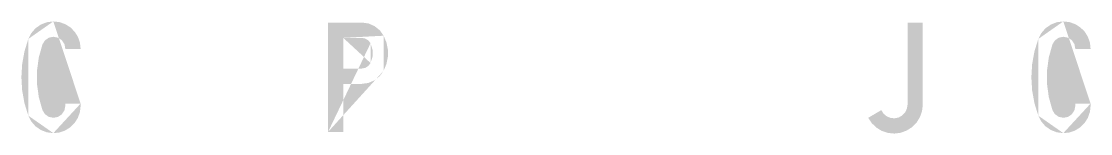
# Model space of a CAD drawing. Header units: millimetres. Extents: x 0 to 2059, y -1982 to 155.
# Drawn here: x 1299 to 1838, y -1982 to -1926 of the extents above; entities that cross this region are included whole.
import ezdxf

# ---------------------------------------------------------------- set-up
doc = ezdxf.new("R2010")
doc.units = ezdxf.units.MM
doc.header["$LTSCALE"] = 0.01
doc.layers.add('GREEN', color=84, linetype='Continuous')

msp = doc.modelspace()

# ---------------------------------------------------------------- hatches: boundary and pattern name
at = {"layer": 'GREEN'}
h = msp.add_hatch(color=256, dxfattribs=at)
h.paths.add_polyline_path([(1328.87, -1967.92), (1328.85, -1967.92)], flags=16)
edge = h.paths.add_edge_path()
edge.add_line((1321.17, -1966.81), (1328.87, -1966.81))
edge.add_line((1328.87, -1966.81), (1328.87, -1967.92))
edge.add_line((1328.54, -1970.98), (1328.87, -1967.92))
edge.add_line((1328.54, -1970.98), (1327.53, -1973.9))
edge.add_line((1327.53, -1973.9), (1325.88, -1976.5))
edge.add_line((1325.88, -1976.5), (1323.72, -1978.69))
edge.add_line((1323.72, -1978.69), (1321.11, -1980.34))
edge.add_line((1321.11, -1980.34), (1318.2, -1981.35))
edge.add_line((1318.2, -1981.35), (1315.13, -1981.68))
edge.add_line((1315.13, -1981.68), (1311.89, -1981.27))
edge.add_line((1311.89, -1981.27), (1308.82, -1980.11))
edge.add_line((1308.82, -1980.11), (1306.14, -1978.25))
edge.add_line((1306.14, -1978.25), (1304, -1975.78))
edge.add_line((1304, -1975.78), (1302.5, -1972.87))
edge.add_line((1302.5, -1972.87), (1300.57, -1966.6))
edge.add_line((1300.57, -1966.6), (1299.41, -1960.16))
edge.add_line((1299.41, -1960.16), (1299.03, -1953.61))
edge.add_line((1299.03, -1953.61), (1299.41, -1947.09))
edge.add_line((1299.41, -1947.09), (1300.57, -1940.65))
edge.add_line((1300.57, -1940.65), (1302.5, -1934.38))
edge.add_line((1302.5, -1934.38), (1304, -1931.47))
edge.add_line((1304, -1931.47), (1306.14, -1929))
edge.add_line((1306.14, -1929), (1308.82, -1927.14))
edge.add_line((1308.82, -1927.14), (1311.89, -1925.95))
edge.add_line((1311.89, -1925.95), (1315.13, -1925.57))
edge.add_line((1315.13, -1925.57), (1318.2, -1925.9))
edge.add_line((1318.2, -1925.9), (1321.11, -1926.91))
edge.add_line((1321.11, -1926.91), (1323.72, -1928.56))
edge.add_line((1323.72, -1928.56), (1325.88, -1930.72))
edge.add_line((1325.88, -1930.72), (1327.53, -1933.35))
edge.add_line((1327.53, -1933.35), (1328.54, -1936.26))
edge.add_line((1328.54, -1936.26), (1328.87, -1939.33))
edge.add_line((1328.87, -1939.33), (1321.17, -1939.33))
edge.add_line((1321.17, -1939.33), (1320.73, -1937.01))
edge.add_line((1320.73, -1937.01), (1319.41, -1935.03))
edge.add_line((1319.41, -1935.03), (1317.45, -1933.71))
edge.add_line((1317.45, -1933.71), (1315.13, -1933.27))
edge.add_line((1315.13, -1933.27), (1312.82, -1933.74))
edge.add_line((1312.82, -1933.74), (1310.88, -1935.1))
edge.add_line((1310.88, -1935.1), (1309.64, -1937.11))
edge.add_line((1309.64, -1937.11), (1307.81, -1943.58))
edge.add_line((1307.81, -1943.58), (1306.89, -1950.26))
edge.add_line((1306.89, -1950.26), (1306.89, -1956.99))
edge.add_line((1306.89, -1956.99), (1307.81, -1963.64))
edge.add_line((1307.81, -1963.64), (1309.64, -1970.11))
edge.add_line((1309.64, -1970.11), (1310.88, -1972.14))
edge.add_line((1310.88, -1972.14), (1312.82, -1973.48))
edge.add_line((1312.82, -1973.48), (1315.13, -1973.97))
edge.add_line((1315.13, -1973.97), (1317.45, -1973.51))
edge.add_line((1317.45, -1973.51), (1319.41, -1972.2))
edge.add_line((1319.41, -1972.2), (1320.73, -1970.24))
edge.add_line((1320.73, -1970.24), (1321.17, -1967.92))
edge.add_line((1321.17, -1967.92), (1321.17, -1966.81))
edge = h.paths.add_edge_path(flags=16)
edge.add_line((1328.87, -1966.81), (1328.85, -1966.81))
edge.add_line((1315.13, -1925.57), (1315.11, -1925.57))
edge.add_line((1302.5, -1934.38), (1302.48, -1934.38))
edge.add_line((1302.5, -1972.87), (1302.48, -1972.87))
edge.add_line((1315.13, -1981.68), (1315.11, -1981.68))
h = msp.add_hatch(color=256, dxfattribs=at)
h.paths.add_polyline_path([(1470.54, -1933.82), (1470.51, -1933.82)], flags=16)
edge = h.paths.add_edge_path(flags=17)
edge.add_line((1461.18, -1949.23), (1461.18, -1933.82))
edge.add_line((1461.18, -1933.82), (1470.54, -1933.82))
edge.add_line((1472.29, -1934.18), (1470.54, -1933.82))
edge.add_line((1472.29, -1934.18), (1473.84, -1935.13))
edge.add_line((1473.84, -1935.13), (1474.92, -1936.57))
edge.add_line((1474.92, -1936.57), (1475.92, -1939.82))
edge.add_line((1475.92, -1939.82), (1475.92, -1943.22))
edge.add_line((1475.92, -1943.22), (1474.92, -1946.47))
edge.add_line((1474.92, -1946.47), (1473.84, -1947.91))
edge.add_line((1473.84, -1947.91), (1472.29, -1948.87))
edge.add_line((1472.29, -1948.87), (1470.54, -1949.23))
edge.add_line((1470.54, -1949.23), (1461.18, -1949.23))
h.paths.add_polyline_path([(1470.51, -1926.13), (1470.54, -1926.13)], flags=16)
edge = h.paths.add_edge_path()
edge.add_line((1461.18, -1981.11), (1453.5, -1981.11))
edge.add_line((1453.5, -1981.11), (1453.5, -1926.13))
edge.add_line((1453.5, -1926.13), (1470.54, -1926.13))
edge.add_line((1473.84, -1926.57), (1470.54, -1926.13))
edge.add_line((1473.84, -1926.57), (1476.93, -1927.91))
edge.add_line((1476.93, -1927.91), (1479.56, -1930))
edge.add_line((1479.56, -1930), (1481.52, -1932.73))
edge.add_line((1481.52, -1932.73), (1482.91, -1936.11))
edge.add_line((1482.91, -1936.11), (1483.63, -1939.69))
edge.add_line((1483.63, -1939.69), (1483.63, -1943.35))
edge.add_line((1483.63, -1943.35), (1482.91, -1946.94))
edge.add_line((1482.91, -1946.94), (1481.52, -1950.31))
edge.add_line((1481.52, -1950.31), (1479.56, -1953.04))
edge.add_line((1479.56, -1953.04), (1476.93, -1955.13))
edge.add_line((1476.93, -1955.13), (1473.84, -1956.47))
edge.add_line((1473.84, -1956.47), (1470.54, -1956.91))
edge.add_line((1470.54, -1956.91), (1461.18, -1956.91))
edge.add_line((1461.18, -1956.91), (1461.18, -1981.11))
edge = h.paths.add_edge_path()
edge.add_line((1461.18, -1933.82), (1461.15, -1933.82))
edge.add_line((1474.92, -1946.47), (1474.89, -1946.47))
edge.add_line((1474.92, -1936.57), (1474.89, -1936.57))
edge.add_line((1453.5, -1981.11), (1453.47, -1981.11))
edge.add_line((1481.52, -1950.31), (1481.49, -1950.31))
edge.add_line((1481.52, -1932.73), (1481.49, -1932.73))
h = msp.add_hatch(color=256, dxfattribs=at)
h.paths.add_polyline_path([(1470.54, -1933.82), (1470.51, -1933.82)], flags=16)
edge = h.paths.add_edge_path(flags=17)
edge.add_line((1461.18, -1949.23), (1461.18, -1933.82))
edge.add_line((1461.18, -1933.82), (1470.54, -1933.82))
edge.add_line((1472.29, -1934.18), (1470.54, -1933.82))
edge.add_line((1472.29, -1934.18), (1473.84, -1935.13))
edge.add_line((1473.84, -1935.13), (1474.92, -1936.57))
edge.add_line((1474.92, -1936.57), (1475.92, -1939.82))
edge.add_line((1475.92, -1939.82), (1475.92, -1943.22))
edge.add_line((1475.92, -1943.22), (1474.92, -1946.47))
edge.add_line((1474.92, -1946.47), (1473.84, -1947.91))
edge.add_line((1473.84, -1947.91), (1472.29, -1948.87))
edge.add_line((1472.29, -1948.87), (1470.54, -1949.23))
edge.add_line((1470.54, -1949.23), (1461.18, -1949.23))
h.paths.add_polyline_path([(1470.51, -1926.13), (1470.54, -1926.13)], flags=16)
edge = h.paths.add_edge_path()
edge.add_line((1461.18, -1981.11), (1453.5, -1981.11))
edge.add_line((1453.5, -1981.11), (1453.5, -1926.13))
edge.add_line((1453.5, -1926.13), (1470.54, -1926.13))
edge.add_line((1473.84, -1926.57), (1470.54, -1926.13))
edge.add_line((1473.84, -1926.57), (1476.93, -1927.91))
edge.add_line((1476.93, -1927.91), (1479.56, -1930))
edge.add_line((1479.56, -1930), (1481.52, -1932.73))
edge.add_line((1481.52, -1932.73), (1482.91, -1936.11))
edge.add_line((1482.91, -1936.11), (1483.63, -1939.69))
edge.add_line((1483.63, -1939.69), (1483.63, -1943.35))
edge.add_line((1483.63, -1943.35), (1482.91, -1946.94))
edge.add_line((1482.91, -1946.94), (1481.52, -1950.31))
edge.add_line((1481.52, -1950.31), (1479.56, -1953.04))
edge.add_line((1479.56, -1953.04), (1476.93, -1955.13))
edge.add_line((1476.93, -1955.13), (1473.84, -1956.47))
edge.add_line((1473.84, -1956.47), (1470.54, -1956.91))
edge.add_line((1470.54, -1956.91), (1461.18, -1956.91))
edge.add_line((1461.18, -1956.91), (1461.18, -1981.11))
edge = h.paths.add_edge_path()
edge.add_line((1461.18, -1933.82), (1461.15, -1933.82))
edge.add_line((1474.92, -1946.47), (1474.89, -1946.47))
edge.add_line((1474.92, -1936.57), (1474.89, -1936.57))
edge.add_line((1453.5, -1981.11), (1453.47, -1981.11))
edge.add_line((1481.52, -1950.31), (1481.49, -1950.31))
edge.add_line((1481.52, -1932.73), (1481.49, -1932.73))
h = msp.add_hatch(color=256, dxfattribs=at)
h.paths.add_polyline_path([(1745.41, -1967.38), (1745.38, -1967.38)], flags=16)
edge = h.paths.add_edge_path()
edge.add_line((1745.41, -1926.13), (1745.41, -1967.38))
edge.add_line((1745.07, -1969.41), (1745.41, -1967.38))
edge.add_line((1745.07, -1969.41), (1744.17, -1971.29))
edge.add_line((1744.17, -1971.29), (1742.73, -1972.79))
edge.add_line((1742.73, -1972.79), (1740.92, -1973.82))
edge.add_line((1740.92, -1973.82), (1738.89, -1974.23))
edge.add_line((1738.89, -1974.23), (1736.83, -1974.03))
edge.add_line((1736.83, -1974.03), (1734.92, -1973.23))
edge.add_line((1734.92, -1973.23), (1733.32, -1971.89))
edge.add_line((1733.32, -1971.89), (1732.21, -1970.11))
edge.add_line((1732.21, -1970.11), (1725.61, -1973.97))
edge.add_line((1725.61, -1973.97), (1727.39, -1976.65))
edge.add_line((1727.39, -1976.65), (1729.71, -1978.9))
edge.add_line((1729.71, -1978.9), (1732.47, -1980.57))
edge.add_line((1732.47, -1980.57), (1735.54, -1981.58))
edge.add_line((1735.54, -1981.58), (1738.76, -1981.89))
edge.add_line((1738.76, -1981.89), (1741.95, -1981.5))
edge.add_line((1741.95, -1981.5), (1744.97, -1980.39))
edge.add_line((1744.97, -1980.39), (1747.7, -1978.66))
edge.add_line((1747.7, -1978.66), (1749.97, -1976.37))
edge.add_line((1749.97, -1976.37), (1751.67, -1973.61))
edge.add_line((1751.67, -1973.61), (1752.73, -1970.57))
edge.add_line((1752.73, -1970.57), (1753.09, -1967.38))
edge.add_line((1753.09, -1967.38), (1753.09, -1926.13))
edge.add_line((1753.09, -1926.13), (1745.41, -1926.13))
edge = h.paths.add_edge_path(flags=16)
edge.add_line((1753.09, -1967.38), (1753.06, -1967.38))
edge.add_line((1753.09, -1967.38), (1753.06, -1967.38))
edge = h.paths.add_edge_path(flags=16)
edge.add_line((1732.21, -1970.11), (1732.19, -1970.11))
h = msp.add_hatch(color=256, dxfattribs=at)
h.paths.add_polyline_path([(1837.63, -1967.92), (1837.61, -1967.92)], flags=16)
edge = h.paths.add_edge_path()
edge.add_line((1829.95, -1966.81), (1837.63, -1966.81))
edge.add_line((1837.63, -1966.81), (1837.63, -1967.92))
edge.add_line((1837.3, -1970.98), (1837.63, -1967.92))
edge.add_line((1837.3, -1970.98), (1836.29, -1973.9))
edge.add_line((1836.29, -1973.9), (1834.67, -1976.5))
edge.add_line((1834.67, -1976.5), (1832.48, -1978.69))
edge.add_line((1832.48, -1978.69), (1829.88, -1980.34))
edge.add_line((1829.88, -1980.34), (1826.96, -1981.35))
edge.add_line((1826.96, -1981.35), (1823.9, -1981.68))
edge.add_line((1823.9, -1981.68), (1820.65, -1981.27))
edge.add_line((1820.65, -1981.27), (1817.61, -1980.11))
edge.add_line((1817.61, -1980.11), (1814.9, -1978.25))
edge.add_line((1814.9, -1978.25), (1812.76, -1975.78))
edge.add_line((1812.76, -1975.78), (1811.27, -1972.87))
edge.add_line((1811.27, -1972.87), (1809.33, -1966.6))
edge.add_line((1809.33, -1966.6), (1808.17, -1960.16))
edge.add_line((1808.17, -1960.16), (1807.79, -1953.61))
edge.add_line((1807.79, -1953.61), (1808.17, -1947.09))
edge.add_line((1808.17, -1947.09), (1809.33, -1940.65))
edge.add_line((1809.33, -1940.65), (1811.27, -1934.38))
edge.add_line((1811.27, -1934.38), (1812.76, -1931.47))
edge.add_line((1812.76, -1931.47), (1814.9, -1929))
edge.add_line((1814.9, -1929), (1817.61, -1927.14))
edge.add_line((1817.61, -1927.14), (1820.65, -1925.95))
edge.add_line((1820.65, -1925.95), (1823.9, -1925.57))
edge.add_line((1823.9, -1925.57), (1826.96, -1925.9))
edge.add_line((1826.96, -1925.9), (1829.88, -1926.91))
edge.add_line((1829.88, -1926.91), (1832.48, -1928.56))
edge.add_line((1832.48, -1928.56), (1834.67, -1930.72))
edge.add_line((1834.67, -1930.72), (1836.29, -1933.35))
edge.add_line((1836.29, -1933.35), (1837.3, -1936.26))
edge.add_line((1837.3, -1936.26), (1837.63, -1939.33))
edge.add_line((1837.63, -1939.33), (1829.95, -1939.33))
edge.add_line((1829.95, -1939.33), (1829.49, -1937.01))
edge.add_line((1829.49, -1937.01), (1828.17, -1935.03))
edge.add_line((1828.17, -1935.03), (1826.22, -1933.71))
edge.add_line((1826.22, -1933.71), (1823.9, -1933.27))
edge.add_line((1823.9, -1933.27), (1821.58, -1933.74))
edge.add_line((1821.58, -1933.74), (1819.64, -1935.1))
edge.add_line((1819.64, -1935.1), (1818.41, -1937.11))
edge.add_line((1818.41, -1937.11), (1816.58, -1943.58))
edge.add_line((1816.58, -1943.58), (1815.67, -1950.26))
edge.add_line((1815.67, -1950.26), (1815.67, -1956.99))
edge.add_line((1815.67, -1956.99), (1816.58, -1963.64))
edge.add_line((1816.58, -1963.64), (1818.41, -1970.11))
edge.add_line((1818.41, -1970.11), (1819.64, -1972.14))
edge.add_line((1819.64, -1972.14), (1821.58, -1973.48))
edge.add_line((1821.58, -1973.48), (1823.9, -1973.97))
edge.add_line((1823.9, -1973.97), (1826.22, -1973.51))
edge.add_line((1826.22, -1973.51), (1828.17, -1972.2))
edge.add_line((1828.17, -1972.2), (1829.49, -1970.24))
edge.add_line((1829.49, -1970.24), (1829.95, -1967.92))
edge.add_line((1829.95, -1967.92), (1829.95, -1966.81))
edge = h.paths.add_edge_path(flags=16)
edge.add_line((1837.63, -1966.81), (1837.61, -1966.81))
edge.add_line((1823.9, -1925.57), (1823.87, -1925.57))
edge.add_line((1811.27, -1934.38), (1811.24, -1934.38))
edge.add_line((1811.27, -1972.87), (1811.24, -1972.87))
edge.add_line((1823.9, -1981.68), (1823.87, -1981.68))

doc.saveas('drawing.dxf')
